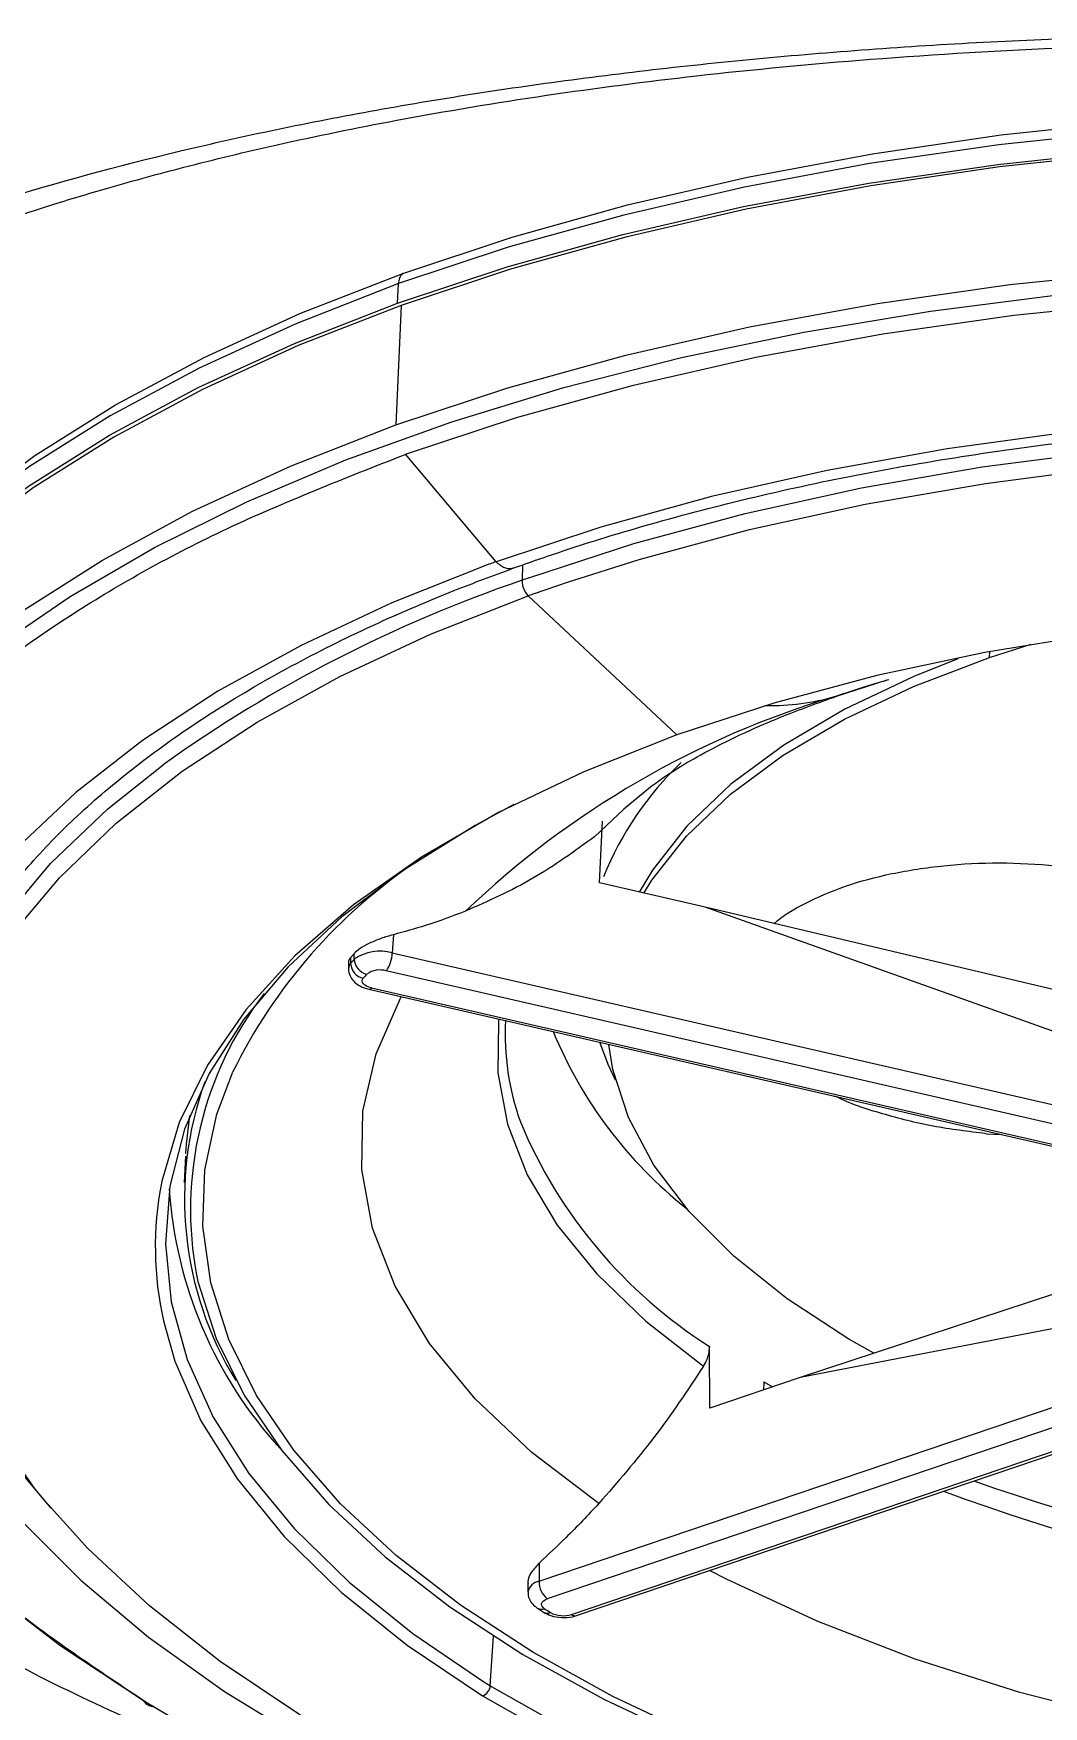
# Model space of a CAD drawing. Extents: x 400 to 501, y 484 to 634.
# Drawn here: x 451.966 to 453.365, y 583.589 to 585.904 of the extents above; entities that cross this region are included whole.
import ezdxf

# ---------------------------------------------------------------- set-up
doc = ezdxf.new("R2010")
doc.units = 0
doc.header["$MEASUREMENT"] = 0
doc.layers.add('DIM', color=3, linetype='Continuous')
doc.layers.add('GEOMETRY', color=3, linetype='Continuous', lineweight=25)

# ---------------------------------------------------------------- blocks, each defined once
blk = doc.blocks.new('2026 GRANDEE')
at = {"layer": 'GEOMETRY'}
for p, q in [((2.0457, -11.3094), (2.0469, -11.2823)), ((2.0507, -11.3124), (2.0432, -11.4778)), ((2.1822, -11.6671), (2.0566, -11.5185)), ((2.2187, -11.6716), (2.218, -11.6927)), ((2.2262, -11.7145), (2.4321, -11.9066)), ((2.2353, -11.7112), (2.2809, -11.6954)), ((2.865, -11.7998), (2.9227, -11.7814)), ((2.865, -11.7998), (2.8654, -11.7915)), ((2.6518, -11.8535), (2.7235, -11.8306)), ((2.6637, -11.8497), (2.6518, -11.8535)), ((2.325, -12.1117), (2.3293, -12.0261)), ((2.4716, -12.1453), (2.325, -12.1117)), ((3.2949, -12.4389), (2.4716, -12.1453)), ((3.3398, -12.351), (2.4716, -12.1453)), ((2.0398, -12.1833), (2.0381, -12.2086)), ((1.9776, -12.2213), (1.9777, -12.2303)), ((1.9805, -12.2152), (1.9806, -12.2231)), ((1.9856, -12.2173), (1.9856, -12.2094)), ((2.0381, -12.2086), (3.3747, -12.5152)), ((3.3666, -12.5401), (2.03, -12.2334)), ((2.0059, -12.2588), (3.3426, -12.5655)), ((2.0095, -12.2569), (3.3462, -12.5636)), ((2.8604, -12.4587), (2.8814, -12.4597)), ((1.7519, -12.4897), (1.7502, -12.526)), ((2.4776, -12.7532), (2.4776, -12.7538)), ((2.478, -12.8385), (2.4776, -12.7538)), ((2.6028, -12.7962), (2.478, -12.8385)), ((2.5528, -12.8027), (2.552, -12.8134)), ((2.5528, -12.8027), (2.5528, -12.8021)), ((2.5528, -12.8021), (2.5646, -12.8091)), ((2.2417, -13.0529), (2.2415, -13.0781)), ((2.2258, -13.0817), (2.226, -13.093)), ((2.2392, -13.1153), (2.2475, -13.1207)), ((2.174, -13.2227), (2.1782, -13.1539)), ((1.7417, -13.2723), (1.6937, -13.2434))]:
    blk.add_line(p, q, dxfattribs=at)
at = {"layer": 'GEOMETRY', "color": 4}
for p, q in [((3.2695, -12.5771), (2.6028, -12.7962)), ((3.3083, -12.6598), (2.6028, -12.7962)), ((2.2415, -13.0781), (3.379, -12.6927)), ((3.3903, -12.7169), (2.2528, -13.1024)), ((2.2863, -13.1241), (3.4238, -12.7387)), ((2.2934, -13.1255), (3.4309, -12.7401))]:
    blk.add_line(p, q, dxfattribs=at)
at = {"layer": 'GEOMETRY', "flags": 128}
for points in [[(2.053, -11.2681), (2.2043, -11.2179), (2.3637, -11.1734), (2.5302, -11.1349), (2.703, -11.1026), (2.8813, -11.0766), (3.0639, -11.0571), (3.2501, -11.0441), (3.4386, -11.0379), (3.6287, -11.0383), (3.8191, -11.0454), (4.0091, -11.0591), (4.1974, -11.0795)], [(4.1981, -11.0931), (4.0092, -11.0727), (3.8187, -11.0589), (3.6276, -11.0518), (3.437, -11.0514), (3.2478, -11.0577), (3.0611, -11.0707), (2.8778, -11.0902), (2.6991, -11.1163), (2.5257, -11.1488), (2.3586, -11.1874), (2.1987, -11.232), (2.0469, -11.2823)], [(2.0457, -11.3094), (2.1975, -11.259), (2.3574, -11.2144), (2.5244, -11.1758), (2.6978, -11.1433), (2.8766, -11.1173), (3.0599, -11.0977), (3.2466, -11.0847), (3.4357, -11.0784), (3.6264, -11.0788), (3.8175, -11.086), (4.008, -11.0998), (4.1969, -11.1201)], [(4.1954, -11.1238), (4.0071, -11.1035), (3.8171, -11.0897), (3.6266, -11.0826), (3.4366, -11.0822), (3.248, -11.0885), (3.0618, -11.1014), (2.8791, -11.1209), (2.7009, -11.1469), (2.528, -11.1793), (2.3614, -11.2178), (2.202, -11.2622), (2.0507, -11.3124)], [(2.0432, -11.4778), (2.1982, -11.4265), (2.3617, -11.3812), (2.5326, -11.3421), (2.7101, -11.3096), (2.8931, -11.2836), (3.0807, -11.2645), (3.2717, -11.2524), (3.4652, -11.2472), (3.6599, -11.249), (3.8549, -11.2578), (4.0491, -11.2736), (4.2413, -11.2962), (4.4305, -11.3256), (4.6156, -11.3615), (4.7956, -11.4038), (4.9695, -11.4523), (5.1363, -11.5066), (5.2951, -11.5665), (5.445, -11.6316), (5.5851, -11.7016), (5.7147, -11.776)], [(1.1805, -11.9018), (1.2181, -11.838), (1.2804, -11.7539), (1.3557, -11.6726), (1.4436, -11.5946), (1.5436, -11.5203), (1.6552, -11.4502), (1.7777, -11.3846), (1.9105, -11.3237), (2.053, -11.2681)], [(2.0469, -11.2823), (1.904, -11.3382), (1.7708, -11.3992), (1.6478, -11.4651), (1.5359, -11.5354), (1.4356, -11.6099), (1.3475, -11.6881), (1.2719, -11.7697), (1.2386, -11.8121)], [(2.0566, -11.5185), (2.2102, -11.4677), (2.3722, -11.4228), (2.5416, -11.3841), (2.7175, -11.3518), (2.8989, -11.3261), (3.0848, -11.3072), (3.2741, -11.2951), (3.4658, -11.2899), (3.6589, -11.2917), (3.8521, -11.3005), (4.0445, -11.3161), (4.235, -11.3385), (4.4225, -11.3676), (4.606, -11.4033), (4.7844, -11.4452), (4.9567, -11.4932), (5.122, -11.5471), (5.2794, -11.6064), (5.428, -11.6709), (5.5668, -11.7403), (5.6953, -11.8141)], [(1.0977, -12.3142), (1.0937, -12.2383), (1.1016, -12.147), (1.1234, -12.0567), (1.1589, -11.9679), (1.2081, -11.8811), (1.2707, -11.7967), (1.3462, -11.7152), (1.4344, -11.6369), (1.5347, -11.5624), (1.6466, -11.4921), (1.7695, -11.4262), (1.9028, -11.3652), (2.0457, -11.3094)], [(2.0507, -11.3124), (1.9082, -11.3681), (1.7754, -11.4289), (1.6528, -11.4946), (1.5412, -11.5648), (1.4412, -11.639), (1.3533, -11.717), (1.278, -11.7983), (1.2156, -11.8825), (1.1666, -11.969), (1.1311, -12.0576), (1.1094, -12.1476), (1.1021, -12.2172)], [(4.2377, -11.5079), (4.0587, -11.4851), (3.8777, -11.4688), (3.6956, -11.4592), (3.5135, -11.4562), (3.3325, -11.46), (3.1536, -11.4704), (2.9779, -11.4874), (2.8064, -11.511), (2.6402, -11.5409), (2.4801, -11.5771), (2.3271, -11.6192), (2.1822, -11.6671)], [(2.1733, -11.6703), (2.0378, -11.724), (1.9121, -11.7829), (1.7967, -11.8465), (1.6925, -11.9145), (1.6, -11.9866), (1.5198, -12.0623), (1.4524, -12.1411), (1.398, -12.2226), (1.3571, -12.3063), (1.33, -12.3918), (1.3166, -12.4785), (1.3172, -12.5659), (1.3317, -12.6536), (1.3601, -12.7409), (1.4021, -12.8274), (1.4576, -12.9126), (1.5262, -12.996), (1.6075, -13.077), (1.701, -13.1553), (1.8061, -13.2304), (1.9224, -13.3018), (2.0059, -13.3472)], [(1.5575, -12.967), (1.544, -12.9504), (1.4846, -12.8662), (1.4388, -12.7805), (1.4069, -12.6938), (1.389, -12.6067), (1.3853, -12.5197), (1.3958, -12.4333), (1.4205, -12.348), (1.4592, -12.2644), (1.5115, -12.1831), (1.5774, -12.1044), (1.6562, -12.0289), (1.7476, -11.957), (1.851, -11.8893), (1.9657, -11.826), (2.091, -11.7676), (2.2263, -11.7145)], [(2.8213, -11.8017), (2.7604, -11.8259), (2.6649, -11.871), (2.5802, -11.921), (2.507, -11.9751), (2.4462, -12.033), (2.3983, -12.0939), (2.38, -12.1243)], [(2.3864, -12.1258), (2.3977, -12.1078), (2.4455, -12.0468), (2.5064, -11.989), (2.5795, -11.9348), (2.6643, -11.8849), (2.7598, -11.8397), (2.865, -11.7998)], [(2.4321, -11.9066), (2.3035, -11.9577), (2.1854, -12.0142), (2.0789, -12.0759), (1.9846, -12.1422), (1.9034, -12.2127), (1.8358, -12.2867), (1.7823, -12.3637), (1.7434, -12.4433), (1.7193, -12.5246), (1.7188, -12.5272)], [(1.5659, -12.977), (1.5317, -12.9362), (1.4719, -12.8515), (1.4258, -12.7652), (1.3937, -12.678), (1.3757, -12.5904), (1.372, -12.5028), (1.3826, -12.4159), (1.4074, -12.3301), (1.4463, -12.246), (1.499, -12.1642), (1.5652, -12.085), (1.6446, -12.0091), (1.7209, -11.9481)], [(2.3985, -11.9768), (2.3587, -12.0094), (2.3182, -12.0477)], [(2.2065, -12.0033), (2.1531, -12.0322), (2.0548, -12.0934), (1.9682, -12.1588), (1.894, -12.228), (1.8327, -12.3003), (1.7848, -12.3753), (1.7505, -12.4524), (1.7303, -12.5312), (1.7241, -12.611), (1.7321, -12.6912), (1.7541, -12.7713), (1.7901, -12.8508), (1.8397, -12.9289), (1.9027, -13.0053), (1.9785, -13.0793), (2.0666, -13.1503), (2.1664, -13.218)], [(2.0095, -12.2569), (2.0059, -12.2559), (2.0028, -12.2546), (2.0002, -12.253), (1.9983, -12.2512), (1.9971, -12.2493), (1.9966, -12.2474), (1.997, -12.2454), (1.9981, -12.2436)], [(2.3241, -12.9706), (2.2315, -12.9), (2.1532, -12.8258), (2.09, -12.7488), (2.0424, -12.6697), (2.011, -12.5893), (1.996, -12.5084), (1.9976, -12.4277), (2.0158, -12.3481), (2.0503, -12.2704), (2.051, -12.2692)], [(2.1858, -12.3001), (2.1854, -12.3036), (2.1844, -12.3743), (2.1977, -12.4453), (2.2251, -12.5158), (2.2665, -12.5852), (2.3213, -12.6528), (2.3891, -12.718), (2.4693, -12.7802)], [(2.3472, -12.3845), (2.3372, -12.363), (2.3255, -12.3321)], [(2.7049, -12.7626), (2.6704, -12.743), (2.5849, -12.6874), (2.5109, -12.6283), (2.4493, -12.5663), (2.4005, -12.5022), (2.3652, -12.4364), (2.3437, -12.3698), (2.338, -12.3352)], [(2.4641, -13.2944), (2.3436, -13.2375), (2.2328, -13.1763), (2.1325, -13.1111), (2.0435, -13.0424), (1.9665, -12.9708), (1.9019, -12.8967), (1.8502, -12.8208), (1.8118, -12.7434), (1.787, -12.6652), (1.7759, -12.5868), (1.7787, -12.5087), (1.7953, -12.4315), (1.8169, -12.3743)], [(1.7575, -12.4336), (1.7528, -12.473), (1.752, -12.4863)], [(1.6937, -13.2434), (1.5782, -13.167), (1.4741, -13.0871), (1.3819, -13.0042), (1.302, -12.9186), (1.2349, -12.831), (1.181, -12.7417), (1.1406, -12.6512), (1.1138, -12.5601), (1.1129, -12.556)], [(1.7677, -12.6563), (1.7692, -12.6634), (1.7943, -12.7423), (1.833, -12.8204), (1.8852, -12.8971), (1.9504, -12.9719), (2.0282, -13.0442), (2.118, -13.1134), (2.2192, -13.1792), (2.331, -13.2411), (2.4527, -13.2985), (2.5833, -13.3511), (2.7219, -13.3985), (2.8676, -13.4403), (3.0192, -13.4763), (3.1758, -13.5062), (3.336, -13.5298), (3.4989, -13.5468), (3.6632, -13.5573), (3.8277, -13.561), (3.9913, -13.5581), (4.1527, -13.5484)], [(1.7216, -12.7178), (1.7374, -12.7735), (1.7733, -12.8559), (1.8239, -12.937), (1.8887, -13.0163), (1.9673, -13.093), (2.059, -13.1666), (2.1632, -13.2365)], [(4.1873, -13.7223), (4.0088, -13.7311), (3.8284, -13.7331), (3.6472, -13.7283), (3.4663, -13.7167), (3.2868, -13.6984), (3.1099, -13.6735), (2.9365, -13.642), (2.7678, -13.6044), (2.6049, -13.5606), (2.4486, -13.5111), (2.3, -13.4562), (2.16, -13.3961), (2.0294, -13.3312), (1.9091, -13.262), (1.7998, -13.1889), (1.7021, -13.1122), (1.6167, -13.0326), (1.5575, -12.967)], [(3.8633, -13.3557), (3.7171, -13.3542), (3.549, -13.3452), (3.3823, -13.3282), (3.2187, -13.3035), (3.0598, -13.2713), (2.9072, -13.232), (2.7623, -13.1859), (2.6265, -13.1335), (2.5011, -13.0753), (2.4776, -13.0631)], [(2.2492, -13.1161), (2.2471, -13.1144), (2.2456, -13.1125), (2.2449, -13.1106), (2.245, -13.1087), (2.2459, -13.1068), (2.2476, -13.1051), (2.2499, -13.1036), (2.2528, -13.1024)], [(2.1632, -13.2365), (2.279, -13.3022), (2.4055, -13.3633), (2.5419, -13.4192), (2.687, -13.4695), (2.8398, -13.5138), (2.9991, -13.5518), (3.1637, -13.5832), (3.3323, -13.6078), (3.5037, -13.6253), (3.6765, -13.6357), (3.8494, -13.6389), (4.0212, -13.6348), (4.1905, -13.6235), (4.356, -13.605), (4.5164, -13.5795), (4.6706, -13.5473), (4.8174, -13.5084), (4.9556, -13.4633)], [(2.174, -13.2227), (2.289, -13.288), (2.4147, -13.3486), (2.5502, -13.4041), (2.6943, -13.4541), (2.8461, -13.4981), (3.0043, -13.5358), (3.1677, -13.567), (3.3352, -13.5914), (3.5054, -13.6089), (3.6771, -13.6192), (3.8488, -13.6223), (4.0194, -13.6183), (4.1876, -13.607), (4.3519, -13.5887), (4.5113, -13.5634), (4.6644, -13.5313), (4.8102, -13.4927), (4.9475, -13.4479)]]:
    blk.add_lwpolyline(points, dxfattribs=at)
at = {"layer": 'GEOMETRY', "color": 4, "flags": 128}
for points in [[(1.4868, -11.7874), (1.5924, -11.7153), (1.7092, -11.6475), (1.8367, -11.5844), (1.9741, -11.5262), (2.1208, -11.4734), (2.2759, -11.4261), (2.4386, -11.3847), (2.608, -11.3494), (2.7832, -11.3202), (2.9634, -11.2975), (3.1475, -11.2813), (3.3345, -11.2717), (3.5235, -11.2688), (3.7135, -11.2726), (3.9034, -11.283), (4.0922, -11.3), (4.2789, -11.3235)], [(1.1605, -12.1315), (1.1977, -12.0642), (1.2592, -11.9775), (1.3343, -11.8938), (1.4226, -11.8135), (1.5237, -11.7371), (1.6369, -11.6649), (1.7618, -11.5974), (1.8974, -11.5349), (2.0432, -11.4778)], [(2.2272, -11.6895), (2.3729, -11.642), (2.5267, -11.6004), (2.6877, -11.565), (2.8549, -11.536), (3.0273, -11.5136), (3.2039, -11.4979), (3.3834, -11.489), (3.5649, -11.487), (3.7472, -11.4918), (3.9292, -11.5035), (4.1098, -11.5219), (4.2878, -11.547), (4.4622, -11.5786), (4.6319, -11.6165), (4.7959, -11.6605), (4.9531, -11.7103), (5.1026, -11.7656), (5.2435, -11.8261), (5.3748, -11.8913), (5.4959, -11.961), (5.6059, -12.0346), (5.7041, -12.1117), (5.7242, -12.1291)], [(2.2809, -11.6954), (2.3801, -11.664), (2.533, -11.6227), (2.6931, -11.5876), (2.8593, -11.5587), (3.0307, -11.5365), (3.2061, -11.5208), (3.3846, -11.512), (3.565, -11.51), (3.7462, -11.5148), (3.9271, -11.5264), (4.1065, -11.5447), (4.2835, -11.5697), (4.4569, -11.6011), (4.6255, -11.6388), (4.7885, -11.6825), (4.9448, -11.732), (5.0934, -11.7869), (5.2334, -11.847), (5.3639, -11.9119), (5.4843, -11.9811), (5.5936, -12.0542), (5.5965, -12.0563)], [(4.1742, -11.7787), (4.0092, -11.7567), (3.842, -11.7414), (3.6737, -11.7329), (3.5056, -11.7313), (3.3388, -11.7365), (3.1746, -11.7486), (3.0141, -11.7674), (2.8585, -11.7928), (2.7089, -11.8246), (2.5664, -11.8627), (2.4321, -11.9066)]]:
    blk.add_lwpolyline(points, dxfattribs=at)
at = {"layer": 'GEOMETRY'}
for centre, radius, start, end in [((2.0651, -11.2816), 0.0182, 131.7962, 182.2288), ((3.1075, -14.235), 2.7295, 109.8153, 110.0136), ((3.129, -14.2209), 2.6872, 109.6085, 109.8153), ((2.8417, -13.5184), 1.9292, 108.8616, 125.5197), ((3.1317, -14.2274), 2.6711, 109.6081, 109.815), ((3.0138, -13.0669), 1.2663, 106.6113, 133.6555), ((2.5633, -11.5487), 0.3174, 268.5889, 286.1834), ((2.7582, -12.278), 0.4619, 133.8812, 157.7601), ((2.4907, -12.7047), 0.7505, 123.7188, 153.8813), ((1.9885, -12.2305), 0.0108, 137.0511, 178.726), ((2.5596, -12.7223), 0.7645, 138.9507, 139.2371), ((2.003, -12.2218), 0.0224, 183.4934, 257.4103), ((2.5643, -12.7263), 0.7706, 138.6657, 138.9507), ((2.0207, -12.2657), 0.0597, 73.0261, 125.9335), ((2.0081, -12.216), 0.0225, 183.4475, 257.1343), ((1.9901, -12.2066), 0.0481, 326.1253, 357.6526), ((2.5736, -12.7398), 0.7599, 138.6652, 139.2365), ((2.021, -12.2627), 0.0306, 73.026, 125.9336), ((2.2496, -12.5641), 0.4907, 142.4003, 190.8333), ((2.0061, -12.2548), 0.00401, 267.2692, 328.7333), ((2.5624, -12.3194), 0.368, 177.3182, 199.5429), ((2.82, -12.088), 0.6041, 202.3115, 231.7001), ((2.2313, -12.5488), 0.4807, 160.2933, 211.5514), ((2.8398, -12.182), 0.6764, 202.6501, 237.6164), ((2.1734, -12.6158), 0.4632, 168.9594, 192.7224), ((2.3145, -12.4976), 0.5861, 183.6724, 222.5536), ((3.7914, -10.2495), 2.8518, 250.5869, 269.9735), ((3.7894, -10.2787), 2.8513, 249.728, 270.179), ((2.2445, -13.0968), 0.0189, 99.1345, 168.3475), ((2.2719, -13.0787), 0.0304, 178.9521, 231.2095), ((2.245, -13.1056), 0.0113, 239.1855, 291.7318), ((2.2531, -13.111), 0.0112, 239.5447, 292.0394), ((3.1265, -11.7759), 1.6018, 236.7909, 237.1385), ((2.275, -13.0887), 0.0371, 241.5904, 287.7127), ((2.2912, -13.1178), 0.008, 232.1048, 285.9009), ((3.0687, -11.7724), 1.7041, 238.0315, 238.3313), ((1.7087, -13.2337), 0.0179, 212.9115, 261.9597), ((2.1585, -13.2217), 0.0155, 287.2872, 356.3909)]:
    blk.add_arc(centre, radius, start, end, dxfattribs=at)
at = {"layer": 'GEOMETRY', "color": 4}
for points, knots in [([(1.1446, -13.423), (1.0766, -13.3683), (0.9412, -13.2594), (0.7733, -13.0884), (0.6334, -12.9157), (0.5241, -12.7426), (0.4453, -12.5713), (0.397, -12.4034), (0.3792, -12.2404), (0.3918, -12.0837), (0.4344, -11.9342), (0.5066, -11.793), (0.608, -11.6609), (0.7377, -11.5384), (0.8951, -11.4263), (1.0788, -11.3249), (1.2878, -11.2347), (1.5203, -11.156), (1.7747, -11.089), (2.0489, -11.0339), (2.3406, -10.9909), (2.6471, -10.9599), (2.9658, -10.9411), (3.2935, -10.9346), (3.6272, -10.9393), (3.8506, -10.9525), (3.9625, -10.9591)], [0, 0, 0, 0, 0.042865, 0.085422, 0.127682, 0.169666, 0.211406, 0.252939, 0.29431, 0.335563, 0.376745, 0.417899, 0.45906, 0.500255, 0.541506, 0.582823, 0.624213, 0.665674, 0.707206, 0.748805, 0.790469, 0.832201, 0.874009, 0.915903, 0.957897, 1, 1, 1, 1]), ([(0.721, -11.7081), (0.7403, -11.6793), (0.7772, -11.6243), (0.8602, -11.5386), (0.9556, -11.4611), (1.0537, -11.396), (1.1582, -11.3371), (1.2664, -11.285), (1.376, -11.2394), (1.4756, -11.203), (1.5646, -11.1737), (1.6539, -11.1469), (1.7562, -11.119), (1.8875, -11.0874), (2.0539, -11.0533), (2.2475, -11.0211), (2.4664, -10.9927), (2.7077, -10.9698), (2.9837, -10.9534), (3.2948, -10.9465), (3.6244, -10.9504), (3.8495, -10.9642), (3.9589, -10.971)], [0, 0, 0, 0, 0.064506, 0.123125, 0.176227, 0.224215, 0.267046, 0.313282, 0.352933, 0.386937, 0.415275, 0.439484, 0.469924, 0.506846, 0.552106, 0.606148, 0.657933, 0.715887, 0.780055, 0.850495, 0.927279, 1, 1, 1, 1]), ([(2.205, -11.6763), (2.2281, -11.6682), (2.2951, -11.6447), (2.4119, -11.6094), (2.5571, -11.5724), (2.7086, -11.5408), (2.8654, -11.5147), (3.0267, -11.4942), (3.1916, -11.4795), (3.3593, -11.4707), (3.5288, -11.4678), (3.6992, -11.4709), (3.8696, -11.4799), (4.0391, -11.4948), (4.2068, -11.5154), (4.3718, -11.5418), (4.5331, -11.5736), (4.69, -11.6109), (4.8415, -11.6533), (4.9868, -11.7006), (5.1253, -11.7525), (5.256, -11.8087), (5.3784, -11.8689), (5.4917, -11.9328), (5.5954, -11.9999), (5.6889, -12.0698), (5.7718, -12.1422), (5.8436, -12.2165), (5.9043, -12.2924), (5.9527, -12.3694), (5.984, -12.4309), (5.9949, -12.4666), (5.9979, -12.4763)], [0, 0, 0, 0, 0.018188, 0.052753, 0.08734, 0.121946, 0.15657, 0.191208, 0.225857, 0.260516, 0.295182, 0.329852, 0.364524, 0.399196, 0.433865, 0.468529, 0.503184, 0.53783, 0.572463, 0.60708, 0.641678, 0.676255, 0.710808, 0.745336, 0.779838, 0.814318, 0.848783, 0.883246, 0.917732, 0.95228, 0.986952, 1, 1, 1, 1])]:
    blk.add_open_spline(points, degree=3, knots=knots, dxfattribs=at)
blk.add_open_spline([(1.7062, -13.2514), (1.6378, -13.206), (1.5009, -13.1151), (1.3423, -12.9656), (1.2217, -12.8094), (1.1441, -12.6484), (1.1101, -12.4854), (1.1205, -12.3232), (1.175, -12.1646), (1.2727, -12.0123), (1.4119, -11.8688), (1.5907, -11.7371), (1.8037, -11.6177), (1.9723, -11.5516), (2.0566, -11.5186)], degree=3, dxfattribs=at)
at = {"layer": 'GEOMETRY'}
for points in [[(2.205, -11.6763), (2.2032, -11.6767), (2.1997, -11.6775), (2.1939, -11.676), (2.1879, -11.6727), (2.1841, -11.669), (2.1822, -11.6671)], [(2.218, -11.6927), (2.2181, -11.6946), (2.2182, -11.6984), (2.22, -11.7045), (2.2226, -11.7102), (2.225, -11.713), (2.2262, -11.7145)]]:
    blk.add_open_spline(points, degree=3, dxfattribs=at)
for points, knots in [([(1.4054, -12.2956), (1.416, -12.2712), (1.4374, -12.2213), (1.4851, -12.1478), (1.5441, -12.0754), (1.6147, -12.0055), (1.6962, -11.9385), (1.7883, -11.8747), (1.8905, -11.8144), (2.0025, -11.7581), (2.1081, -11.7123), (2.178, -11.6863), (2.205, -11.6763)], [0, 0, 0, 0, 0.101691, 0.2072, 0.311953, 0.416168, 0.52006, 0.623792, 0.727474, 0.831157, 0.934879, 1, 1, 1, 1]), ([(2.6637, -11.8497), (2.6785, -11.8447), (2.6982, -11.8379), (2.7203, -11.8318), (2.7259, -11.8302)], [0, 0, 0, 0, 0.749365, 1, 1, 1, 1]), ([(2.3992, -11.9765), (2.4023, -11.974), (2.4107, -11.9675), (2.4361, -11.9508), (2.4747, -11.9287), (2.5252, -11.9037), (2.5872, -11.8769), (2.6376, -11.8589), (2.6637, -11.8497)], [0, 0, 0, 0, 0.104306, 0.275876, 0.449432, 0.626211, 0.806952, 1, 1, 1, 1]), ([(0.6171, -12.0007), (0.613, -12.0663), (0.605, -12.1974), (0.661, -12.3953), (0.7661, -12.5898), (0.9232, -12.7778), (1.1282, -12.9563), (1.3791, -13.1214), (1.643, -13.261), (1.8369, -13.3359), (1.9203, -13.3681)], [0, 0, 0, 0, 0.128965, 0.257929, 0.386894, 0.515858, 0.644823, 0.773787, 0.902752, 1, 1, 1, 1]), ([(2.3182, -12.0477), (2.2905, -12.0679), (2.2351, -12.1083), (2.1715, -12.1366), (2.1396, -12.1507)], [0, 0, 0, 0, 0.500255, 1, 1, 1, 1]), ([(2.5665, -12.1683), (2.5666, -12.1682), (2.577, -12.1574), (2.6098, -12.1391), (2.6639, -12.1152), (2.7292, -12.0977), (2.8014, -12.0867), (2.8787, -12.0823), (2.931, -12.0859), (2.9571, -12.0876)], [0, 0, 0, 0, 0.001238, 0.16585, 0.330884, 0.495564, 0.661887, 0.830976, 1, 1, 1, 1]), ([(2.1396, -12.1507), (2.1214, -12.1577), (2.0888, -12.1701), (2.0548, -12.1792), (2.0398, -12.1833)], [0, 0, 0, 0, 0.560109, 1, 1, 1, 1]), ([(2.0398, -12.1833), (2.0341, -12.1849), (2.0232, -12.188), (2.0067, -12.1949), (1.9931, -12.2023), (1.988, -12.2071), (1.9856, -12.2094)], [0, 0, 0, 0, 0.280028, 0.536476, 0.774262, 1, 1, 1, 1]), ([(1.9805, -12.2152), (1.9786, -12.2175), (1.9767, -12.2199), (1.9777, -12.2212), (1.9777, -12.2213)], [0, 0, 0, 0, 0.969373, 1, 1, 1, 1]), ([(1.983, -12.2123), (1.9826, -12.2128), (1.9817, -12.2138), (1.9809, -12.2147), (1.9805, -12.2152)], [0, 0, 0, 0, 0.559944, 1, 1, 1, 1]), ([(1.9856, -12.2094), (1.9851, -12.2099), (1.9843, -12.2109), (1.9834, -12.2118), (1.983, -12.2123)], [0, 0, 0, 0, 0.5600399, 1, 1, 1, 1]), ([(1.9778, -12.2301), (1.9778, -12.2303), (1.9772, -12.2337), (1.9795, -12.2401), (1.9843, -12.2477), (1.992, -12.2539), (1.9996, -12.2572), (2.0047, -12.2585), (2.0059, -12.2588)], [0, 0, 0, 0, 0.015365, 0.233628, 0.432797, 0.647652, 0.918385, 1, 1, 1, 1]), ([(2.8604, -12.4587), (2.8356, -12.4557), (2.7856, -12.4496), (2.7165, -12.4316), (2.6711, -12.4171), (2.6529, -12.4074), (2.6524, -12.4071)], [0, 0, 0, 0, 0.326238, 0.657924, 0.991102, 1, 1, 1, 1]), ([(2.4693, -12.7802), (2.4709, -12.7773), (2.4739, -12.7721), (2.4768, -12.763), (2.4773, -12.7571), (2.4776, -12.7538)], [0, 0, 0, 0, 0.344137, 0.62575, 1, 1, 1, 1]), ([(2.4693, -12.7802), (2.447, -12.8138), (2.4023, -12.881), (2.3502, -12.9407), (2.3241, -12.9706)], [0, 0, 0, 0, 0.500254, 1, 1, 1, 1]), ([(2.3241, -12.9706), (2.3091, -12.9866), (2.2823, -13.0151), (2.2541, -13.0413), (2.2417, -13.0529)], [0, 0, 0, 0, 0.560109, 1, 1, 1, 1]), ([(2.2417, -13.0529), (2.2378, -13.0571), (2.2301, -13.0653), (2.2253, -13.0759), (2.2262, -13.0807), (2.2264, -13.0817)], [0, 0, 0, 0, 0.464883, 0.89062, 1, 1, 1, 1]), ([(2.2264, -13.093), (2.2264, -13.0946), (2.2262, -13.0992), (2.2295, -13.1061), (2.2343, -13.1118), (2.2379, -13.1144), (2.2392, -13.1153)], [0, 0, 0, 0, 0.169823, 0.499436, 0.821766, 1, 1, 1, 1]), ([(2.2475, -13.1207), (2.2508, -13.1225), (2.2584, -13.1265), (2.2728, -13.1287), (2.2851, -13.128), (2.2916, -13.1261), (2.2934, -13.1255)], [0, 0, 0, 0, 0.251955, 0.56381, 0.875334, 1, 1, 1, 1])]:
    blk.add_open_spline(points, degree=3, knots=knots, dxfattribs=at)

msp = doc.modelspace()

# ---------------------------------------------------------------- block references
at = {"layer": 'DIM'}
msp.add_blockref('2026 GRANDEE', (450.4248, 596.8403), dxfattribs=at)

doc.saveas('drawing.dxf')
